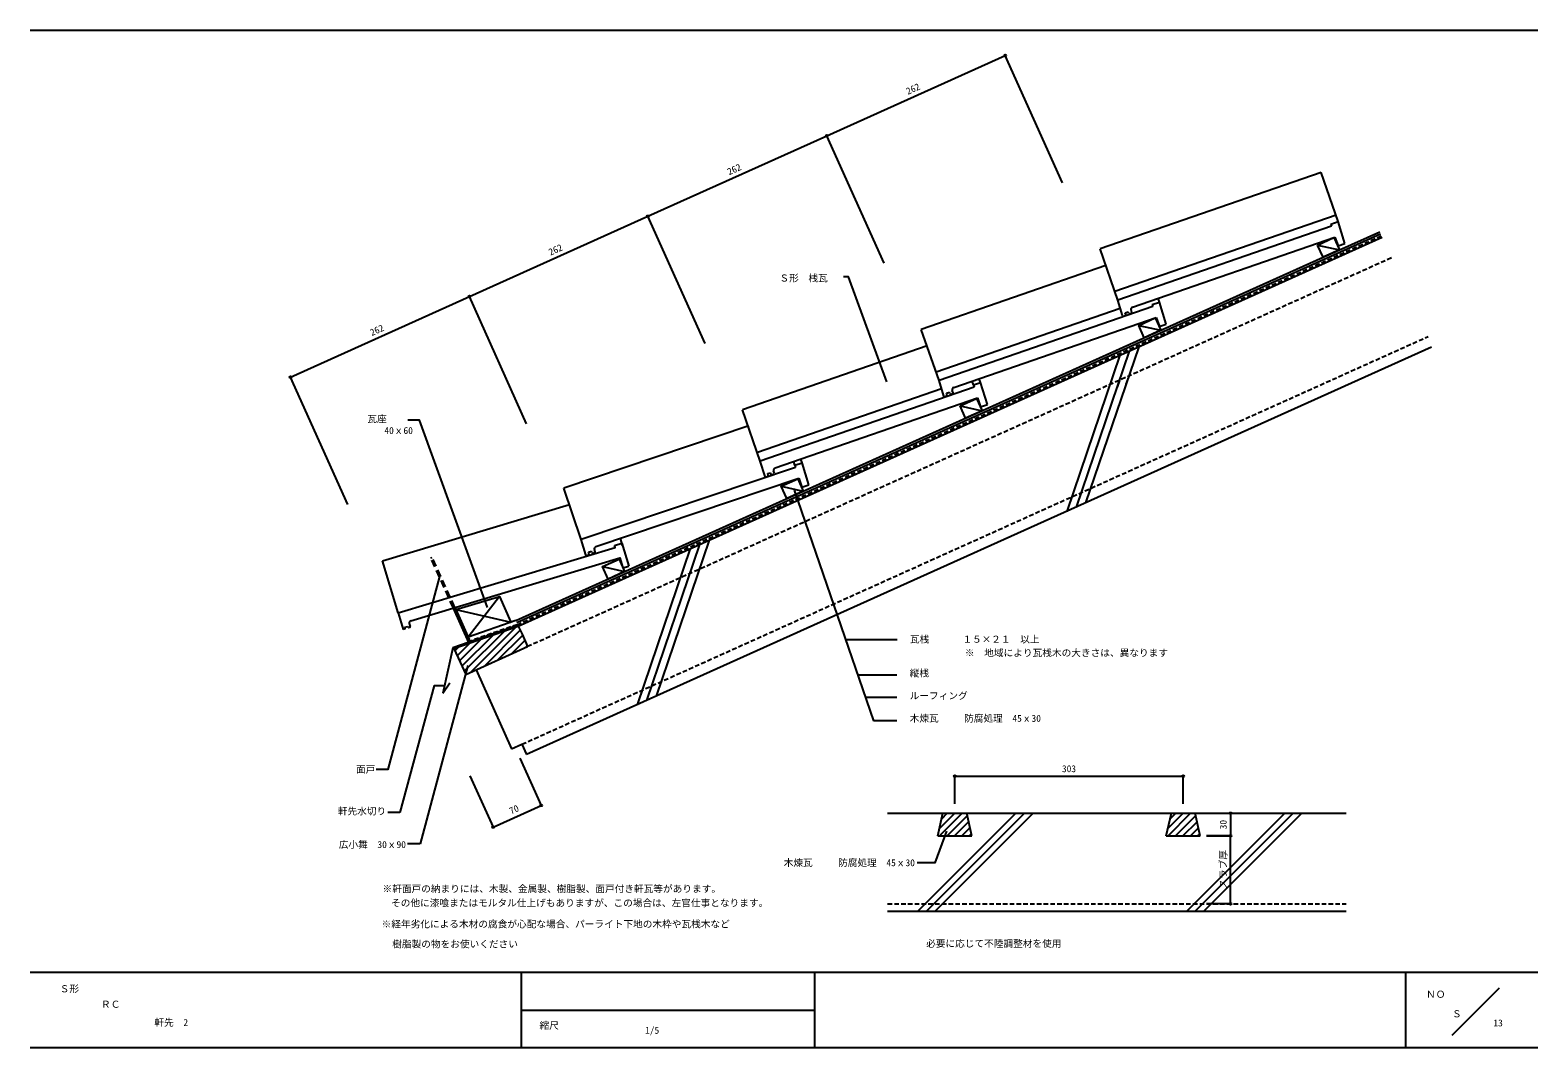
# Model space of a CAD drawing. Units: millimetres, scale not verified. Extents: x -1016 to 984, y -692 to 658.
import ezdxf
from ezdxf.enums import TextEntityAlignment as Align

# ---------------------------------------------------------------- set-up
doc = ezdxf.new("R2010")
doc.units = ezdxf.units.MM
doc.header["$LTSCALE"] = 5
doc.header["$PDMODE"] = 32
doc.header["$PDSIZE"] = 2.5
doc.linetypes.add('DASHED1', pattern=[1.8, 1.2, -0.6])
doc.linetypes.add('DASHED2', pattern=[3, 2, -1])
for name, color, linetype in [('0-0', 5, 'Continuous'), ('1-0', 7, 'Continuous'), ('1-1', 3, 'Continuous'), ('1-2', 3, 'Continuous'), ('1-3', 7, 'Continuous'), ('1-F', 7, 'Continuous')]:
    doc.layers.add(name, color=color, linetype=linetype)
doc.styles.add('ＭＳ ゴシック', font='')
doc.styles.get('ＭＳ ゴシック').set_extended_font_data('MS Gothic')

msp = doc.modelspace()

# ---------------------------------------------------------------- linework, layer by layer
at = {"layer": '0-0'}
for p, q in [((-1016.216, 658.176), (983.784, 658.176)), ((983.784, -591.824), (-1016.216, -591.824)), ((-364.865, -591.824), (-364.865, -691.824)), ((24.324, -591.824), (24.324, -691.824)), ((808.784, -691.824), (808.784, -591.824)), ((932.432, -612.77), (869.595, -675.608)), ((-364.865, -641.824), (24.324, -641.824)), ((983.784, -691.824), (-1016.216, -691.824))]:
    msp.add_line(p, q, dxfattribs=at)
at = {"layer": '1-0'}
for p, q in [((-370.743, -127.703), (775.207, 387.975)), ((-368.691, -132.262), (777.259, 383.415)), ((713.321, 383.154), (720.707, 366.74)), ((698.821, 356.891), (691.52, 373.115)), ((698.821, 356.891), (691.52, 373.115)), ((691.52, 373.115), (720.707, 366.74)), ((461.721, 250.196), (454.421, 266.42)), ((454.421, 266.42), (483.608, 260.045)), ((842.917, 237.508), (-357.749, -302.792)), ((429.352, 226.857), (359.014, 19.751)), ((441.818, 232.467), (371.481, 25.361)), ((454.285, 238.077), (383.947, 30.971)), ((428.63, 193.635), (425.589, 184.681)), ((441.096, 199.244), (437.427, 188.44)), ((217.321, 159.725), (239.121, 169.765)), ((224.622, 143.501), (217.321, 159.725)), ((224.622, 143.501), (217.321, 159.725)), ((217.321, 159.725), (246.508, 153.35)), ((-1.65, 80.96), (-3.179, 86.05)), ((-19.864, 53.221), (9.409, 46.655)), ((-115.641, -18.39), (-185.979, -225.496)), ((-140.574, -29.609), (-210.911, -236.715)), ((-128.107, -24), (-198.445, -231.105)), ((-256.964, -53.474), (-227.691, -60.04)), ((-393.671, -93.219), (-435.287, -146.951)), ((-454.047, -161.9), (-368.691, -132.262)), ((-440.378, -192.275), (-386.575, -138.472)), ((-371.974, -124.967), (-435.287, -146.951)), ((-431.732, -193.528), (-371.41, -133.206)), ((-413.733, -185.429), (-366.17, -137.865)), ((-368.691, -132.262), (-363.767, -143.205)), ((-452.667, -164.966), (-447.236, -159.535)), ((-449.595, -171.793), (-432.071, -154.269)), ((-446.522, -178.62), (-416.906, -149.003)), ((-443.45, -185.448), (-401.74, -143.738)), ((-438.453, -196.553), (-356.38, -159.62)), ((-395.734, -177.329), (-363.097, -144.693)), ((-377.734, -169.229), (-360.025, -151.52)), ((-363.767, -143.205), (-356.38, -159.62)), ((-359.735, -161.13), (-356.953, -158.347)), ((-454.047, -161.9), (-445.84, -180.138)), ((-445.84, -180.138), (-438.453, -196.553)), ((-424.774, -190.397), (-377.583, -295.269)), ((210.388, -331.397), (513.388, -331.397)), ((210.388, -368.212), (210.388, -331.397)), ((513.388, -368.212), (513.388, -331.397)), ((121.199, -380.703), (729.307, -380.703)), ((291.469, -380.703), (161.469, -510.703)), ((302.783, -380.703), (172.783, -510.703)), ((314.097, -380.703), (184.097, -510.703)), ((187.888, -410.703), (194.631, -380.703)), ((190.088, -400.914), (210.299, -380.703)), ((190.199, -410.703), (220.199, -380.703)), ((192.958, -388.145), (200.4, -380.703)), ((200.098, -410.703), (226.871, -383.93)), ((209.998, -410.703), (228.688, -392.013)), ((232.888, -410.703), (226.146, -380.703)), ((490.888, -410.703), (497.631, -380.703)), ((493.088, -400.914), (513.299, -380.703)), ((493.199, -410.703), (523.199, -380.703)), ((495.958, -388.145), (503.4, -380.703)), ((503.098, -410.703), (529.871, -383.93)), ((512.998, -410.703), (531.688, -392.013)), ((648.116, -380.703), (518.116, -510.703)), ((535.888, -410.703), (529.146, -380.703)), ((659.43, -380.703), (529.43, -510.703)), ((670.744, -380.703), (540.744, -510.703)), ((544.026, -380.703), (576.239, -380.703)), ((576.239, -380.703), (576.239, -410.703)), ((187.888, -410.703), (232.888, -410.703)), ((219.897, -410.703), (230.504, -400.096)), ((229.797, -410.703), (232.321, -408.179)), ((490.888, -410.703), (535.888, -410.703)), ((522.897, -410.703), (533.504, -400.096)), ((532.797, -410.703), (535.321, -408.179)), ((544.026, -410.703), (576.239, -410.703)), ((576.239, -410.703), (544.026, -410.703)), ((576.239, -500.703), (576.239, -410.703)), ((121.199, -510.703), (729.307, -510.703)), ((576.239, -500.703), (544.026, -500.703))]:
    msp.add_line(p, q, dxfattribs=at)
at = {"layer": '1-0', "color": 3, "linetype": 'DASHED1'}
for q in [(776.325, 385.489), (-431.369, -151.693)]:
    msp.add_line((-370.258, -130.474), q, dxfattribs=at)
at = {"layer": '1-0', "linetype": 'DASHED1'}
for p, q in [((789.57, 356.057), (-356.38, -159.62)), ((-363.904, -289.113), (838.396, 251.922)), ((-438.453, -196.553), (-438.453, -196.553)), ((121.199, -500.703), (729.307, -500.703))]:
    msp.add_line(p, q, dxfattribs=at)
at = {"layer": '1-0'}
for points in [[(-371.974, -124.967), (698.946, 356.947), (773.976, 390.71)], [(691.52, 373.115), (713.32, 383.155), (720.707, 366.74), (698.932, 356.941), (698.821, 356.891)], [(713.321, 383.154), (720.707, 366.74), (698.821, 356.891)], [(461.721, 250.196), (454.421, 266.42), (476.078, 276.394)], [(476.221, 276.459), (483.608, 260.045), (461.721, 250.196)], [(476.221, 276.459), (483.608, 260.045), (461.721, 250.196)], [(476.221, 276.459), (483.608, 260.045), (461.721, 250.196)], [(239.122, 169.765), (246.508, 153.35), (224.622, 143.501)], [(239.122, 169.764), (246.508, 153.35), (224.622, 143.501)], [(-451.701, -110.474), (-393.671, -93.219), (-378.383, -127.192)], [(-435.287, -146.951), (-451.701, -110.474), (-378.383, -127.192)], [(-377.583, -295.269), (-363.904, -289.113), (-357.749, -302.792)], [(199.212, -404.346), (183.859, -446.529), (160.472, -446.529)]]:
    msp.add_lwpolyline(points, dxfattribs=at)
for points in [[(-12.478, 36.806), (-19.864, 53.221), (2.022, 63.07), (9.409, 46.655)], [(-249.577, -69.888), (-256.964, -53.474), (-235.078, -43.625), (-227.691, -60.04)]]:
    msp.add_lwpolyline(points, close=True, dxfattribs=at)
for p in [(210.388, -331.397), (513.388, -331.397), (576.239, -380.703), (576.239, -410.703), (576.239, -500.703)]:
    msp.add_point(p, dxfattribs=at)
at = {"layer": '1-1', "color": 7}
for p, q in [((-548.712, -45.673), (-300.878, 28.772)), ((-231.293, -22.371), (-233.236, -15.901)), ((-527.999, -114.629), (-548.712, -45.673)), ((-435.287, -146.951), (-451.701, -110.474)), ((-368.796, -131.325), (-455.392, -161.393)), ((-435.287, -146.951), (-434.306, -149.773)), ((-455.392, -161.393), (-468.874, -221.142)), ((-468.874, -221.142), (-459.484, -207.413))]:
    msp.add_line(p, q, dxfattribs=at)
at = {"layer": '1-1'}
for p, q in [((-240.87, -25.248), (-231.293, -22.371)), ((-231.293, -22.371), (-222.192, -52.667)), ((-230.43, -25.244), (-231.293, -22.371)), ((-229.959, -55), (-222.192, -52.667)), ((-527.999, -114.629), (-521.382, -136.657)), ((-519.466, -136.081), (-521.382, -136.657)), ((-519.078, -133.899), (-515.247, -132.748)), ((-518.796, -134.836), (-519.078, -133.899)), ((-514.966, -133.685), (-515.247, -132.748)), ((-512.762, -134.067), (-513.72, -134.355)), ((-513.243, -128.991), (-512.092, -132.822))]:
    msp.add_line(p, q, dxfattribs=at)
at = {"layer": '1-1', "color": 7, "linetype": 'DASHED2'}
msp.add_line((-452.93, -107.742), (-482.808, -41.347), dxfattribs=at)
at = {"layer": '1-1', "color": 5}
for p, q in [((-434.28, -154.062), (-454.754, -108.563)), ((-451.701, -110.474), (-452.93, -107.742))]:
    msp.add_line(p, q, dxfattribs=at)
at = {"layer": '1-1'}
for points in [[(-527.999, -114.629), (-240.007, -28.121), (-240.87, -25.248)], [(-511.233, -125.255), (-233.881, -41.943), (-229.959, -55)]]:
    msp.add_lwpolyline(points, dxfattribs=at)
at = {"layer": '1-1', "color": 7, "linetype": 'DASHED2'}
msp.add_lwpolyline([(-454.754, -108.563), (-484.74, -41.927), (-482.808, -41.347)], dxfattribs=at)
at = {"layer": '1-1', "color": 5}
msp.add_lwpolyline([(-451.701, -110.474), (-433.767, -150.329), (-433.719, -150.434), (-432.383, -153.404)], dxfattribs=at)
at = {"layer": '1-1'}
for centre, radius, start, end in [((-519.754, -135.124), 1, 286.71996, 16.71655), ((-514.008, -133.397), 1, 196.71996, 286.71758), ((-510.37, -128.128), 3, 106.7195, 196.7187), ((-513.05, -133.11), 1, 286.72098, 16.71758)]:
    msp.add_arc(centre, radius, start, end, dxfattribs=at)
at = {"layer": '1-2', "color": 7}
for p, q in [((696.244, 469.425), (403.036, 367.978)), ((718.805, 404.218), (696.244, 469.425)), ((716.139, 412.819), (422.654, 311.276)), ((426.578, 299.936), (403.036, 367.978)), ((410.656, 345.954), (165.936, 261.283)), ((481.705, 297.523), (479.971, 302.536)), ((429.926, 289.131), (185.555, 204.581)), ((189.478, 193.241), (165.936, 261.283)), ((173.556, 239.259), (-71.163, 154.588)), ((192.827, 182.437), (-51.545, 97.886)), ((235.15, 187.557), (233.579, 192.627)), ((244.606, 190.828), (242.871, 195.842)), ((-47.621, 86.546), (-71.163, 154.588)), ((-62.993, 133.13), (-308.24, 50.666)), ((7.833, 84.149), (6.113, 89.265)), ((-285.293, -17.58), (-308.24, 50.666))]:
    msp.add_line(p, q, dxfattribs=at)
at = {"layer": '1-2'}
for p, q in [((709.35, 400.946), (718.805, 404.218)), ((709.35, 400.946), (710.238, 398.079)), ((727.839, 375.07), (718.805, 404.218)), ((710.238, 398.079), (426.578, 299.936)), ((446.057, 290.803), (714.681, 383.744)), ((714.681, 383.744), (718.781, 371.893)), ((718.768, 371.931), (727.839, 375.07)), ((473.139, 291.384), (189.478, 193.241)), ((432.896, 279.549), (426.578, 299.936)), ((436.464, 283.24), (440.245, 284.548)), ((437.17, 280.959), (436.464, 283.24)), ((440.933, 282.33), (440.245, 284.548)), ((444.579, 282.499), (442.215, 281.681)), ((445.207, 283.74), (444.172, 287.079)), ((472.25, 294.251), (481.706, 297.523)), ((472.25, 294.251), (473.139, 291.384)), ((490.739, 268.375), (481.705, 297.523)), ((208.957, 184.108), (477.581, 277.049)), ((434.178, 278.9), (436.542, 279.718)), ((477.581, 277.049), (481.682, 265.198)), ((481.668, 265.237), (490.739, 268.375)), ((236.039, 184.69), (-47.621, 86.546)), ((195.796, 172.855), (189.478, 193.241)), ((208.108, 177.045), (207.073, 180.385)), ((235.15, 187.557), (244.606, 190.828)), ((235.15, 187.557), (236.039, 184.69)), ((253.64, 161.68), (244.606, 190.828)), ((-28.142, 77.413), (240.482, 170.354)), ((197.079, 172.205), (199.442, 173.023)), ((199.364, 176.545), (203.146, 177.853)), ((200.071, 174.264), (199.364, 176.545)), ((203.833, 175.635), (203.146, 177.853)), ((207.479, 175.804), (205.116, 174.986)), ((240.482, 170.354), (244.582, 158.504)), ((244.569, 158.542), (253.64, 161.68)), ((-41.303, 66.16), (-47.621, 86.546)), ((-1.65, 80.96), (7.833, 84.149)), ((-1.65, 80.96), (-0.787, 78.085)), ((16.612, 54.923), (7.833, 84.149)), ((-0.787, 78.085), (-285.293, -17.58)), ((-265.894, -26.882), (3.531, 63.711)), ((-40.021, 65.511), (-37.657, 66.329)), ((-37.736, 69.85), (-33.954, 71.159)), ((-37.029, 67.57), (-37.736, 69.85)), ((-33.266, 68.94), (-33.954, 71.159)), ((-29.62, 69.109), (-31.984, 68.291)), ((-28.992, 70.35), (-30.027, 73.69)), ((3.531, 63.711), (7.528, 51.825)), ((7.515, 51.864), (16.612, 54.923)), ((-279.153, -38.02), (-285.293, -17.58)), ((-277.876, -38.68), (-275.505, -37.883)), ((-275.553, -34.361), (-271.76, -33.086)), ((-274.866, -36.648), (-275.553, -34.361)), ((-271.092, -35.31), (-271.76, -33.086)), ((-267.444, -35.173), (-269.815, -35.97)), ((-266.805, -33.937), (-267.811, -30.589))]:
    msp.add_line(p, q, dxfattribs=at)
for centre, radius, start, end in [((436.215, 280.663), 1, 289.08401, 17.21758), ((441.888, 282.626), 1, 197.21756, 289.0885), ((447.038, 287.968), 3, 109.08588, 197.21983), ((444.252, 283.444), 1, 289.0885, 17.21996), ((433.851, 279.845), 1, 197.21655, 289.08514), ((209.938, 181.273), 3, 109.08588, 197.21983), ((196.752, 173.151), 1, 197.21655, 289.08514), ((199.115, 173.968), 1, 289.08401, 17.21758), ((204.789, 175.931), 1, 197.21756, 289.0885), ((207.152, 176.749), 1, 289.0885, 17.21996), ((-40.348, 66.456), 1, 197.21655, 289.08514), ((-37.984, 67.274), 1, 289.08401, 17.21758), ((-32.311, 69.236), 1, 197.21756, 289.0885), ((-27.161, 74.578), 3, 109.08588, 197.21983), ((-29.947, 70.054), 1, 289.0885, 17.21996), ((-278.195, -37.733), 1, 196.71655, 288.58514), ((-275.824, -36.935), 1, 288.58401, 16.71758), ((-270.134, -35.022), 1, 196.71756, 288.5885), ((-264.938, -29.726), 3, 108.58588, 196.71983), ((-267.763, -34.225), 1, 288.5885, 16.71996)]:
    msp.add_arc(centre, radius, start, end, dxfattribs=at)
at = {"layer": '1-3'}
for p, q in [((353.338, 455.759), (277.33, 624.664)), ((-196.944, 411.24), (40.45, 518.068)), ((-120.937, 242.335), (-196.944, 411.24)), ((-670.828, 197.992), (-433.629, 304.732)), ((-594.82, 29.088), (-670.828, 197.992)), ((-2.896, 47.99), (102.66, -257.894)), ((133.784, -150.445), (65.581, -150.445)), ((-435.555, -184.614), (-498.982, -421.327)), ((133.425, -197.328), (81.759, -197.328)), ((-480.492, -211.316), (-525.607, -379.688)), ((-480.492, -211.316), (-466.657, -211.316)), ((133.425, -227.039), (92.012, -227.039)), ((133.425, -257.894), (102.66, -257.894)), ((-366.537, -307.629), (-338.382, -370.196)), ((-432.759, -331.048), (-402.216, -398.921)), ((-525.607, -379.688), (-541.71, -379.688)), ((-402.216, -398.921), (-338.382, -370.196)), ((-498.982, -421.327), (-515.66, -421.327))]:
    msp.add_line(p, q, dxfattribs=at)
for points in [[(116.458, 349.163), (40.45, 518.068), (277.33, 624.664)], [(-357.622, 135.827), (-433.629, 304.732), (-196.944, 411.24)], [(120.009, 191.67), (69.278, 331.054), (62.908, 331.054)], [(-409.444, -107.751), (-499.886, 140.737), (-515.366, 140.737)], [(-473.328, -66.736), (-541.843, -322.437), (-557.341, -322.437)]]:
    msp.add_lwpolyline(points, dxfattribs=at)
for p in [(277.33, 624.664), (40.45, 518.068), (-196.944, 411.24), (-433.629, 304.732), (-670.828, 197.992), (-338.382, -370.196), (-402.216, -398.921)]:
    msp.add_point(p, dxfattribs=at)

# ---------------------------------------------------------------- texts
at = {"layer": '0-0', "color": 7, "style": 'ＭＳ ゴシック'}
for s, p in [('※経年劣化による木材の腐食が心配な場合、パーライト下地の木枠や瓦桟木など', (-549.959, -534.993)), ('樹脂製の物をお使いください', (-535.921, -561.522)), ('Ｓ形', (-977.027, -620.878)), ('ＮＯ', (835.511, -628.173)), ('縮尺', (-340.541, -669.527)), ('Ｓ', (869.894, -654.055))]:
    msp.add_text(s, height=9.164, dxfattribs=at).set_placement(p, align=Align.BOTTOM_LEFT)
at = {"layer": '1-0', "style": 'ＭＳ ゴシック'}
for s, p in [('１５×２１\u3000以上', (220.499, -157.204)), ('※\u3000地域により瓦桟木の大きさは、異なります', (223.735, -175.201)), ('木煉瓦', (150.507, -262.086)), ('防腐処理\u300045ｘ30', (222.673, -262.086)), ('303', (352.513, -328.897)), ('広小舞\u300030ｘ90', (-606.836, -429.487)), ('木煉瓦', (-16.649, -453.616)), ('防腐処理\u300045ｘ30', (55.516, -453.616)), ('必要に応じて不陸調整材を使用', (172.305, -560.78)), ('ＲＣ', (-922.219, -641.442)), ('軒先\u30002', (-851.39, -665.524)), ('13', (924.833, -666.103)), ('1/5', (-200.466, -675.909))]:
    msp.add_text(s, height=9.164, dxfattribs=at).set_placement(p, align=Align.BOTTOM_LEFT)
for s, p in [('30', (573.739, -401.953)), ('スラブ厚', (573.739, -480.703))]:
    msp.add_text(s, height=9.164, rotation=90, dxfattribs=at).set_placement(p, align=Align.BOTTOM_LEFT)
at = {"layer": '1-3', "style": 'ＭＳ ゴシック'}
for s, p in [('262', (149.315, 569.798)), ('262', (-87.822, 463.086)), ('262', (-324.862, 356.418)), ('262', (-561.804, 249.795)), ('70', (-377.025, -384.843))]:
    msp.add_text(s, height=9.164, rotation=24.228, dxfattribs=at).set_placement(p, align=Align.BOTTOM_LEFT)
for s, p in [('Ｓ形\u3000桟瓦', (-22.243, 321.901)), ('瓦座', (-568.914, 135.156)), ('40ｘ60', (-546.296, 119.761)), ('瓦桟', (150.866, -157.2)), ('縦桟', (150.507, -202.086)), ('ルーフィング', (150.507, -232.086)), ('面戸', (-584.042, -329.845)), ('軒先水切り', (-608.128, -385.202))]:
    msp.add_text(s, height=9.164, dxfattribs=at).set_placement(p, align=Align.BOTTOM_LEFT)
at = {"layer": '1-F', "style": 'ＭＳ ゴシック'}
for s, p in [('※軒面戸の納まりには、木製、金属製、樹脂製、面戸付き軒瓦等があります。', (-548.794, -488.173)), ('その他に漆喰またはモルタル仕上げもありますが、この場合は、左官仕事となります。', (-537.451, -506.949))]:
    msp.add_text(s, height=9.164, dxfattribs=at).set_placement(p, align=Align.BOTTOM_LEFT)

doc.saveas('drawing.dxf')
